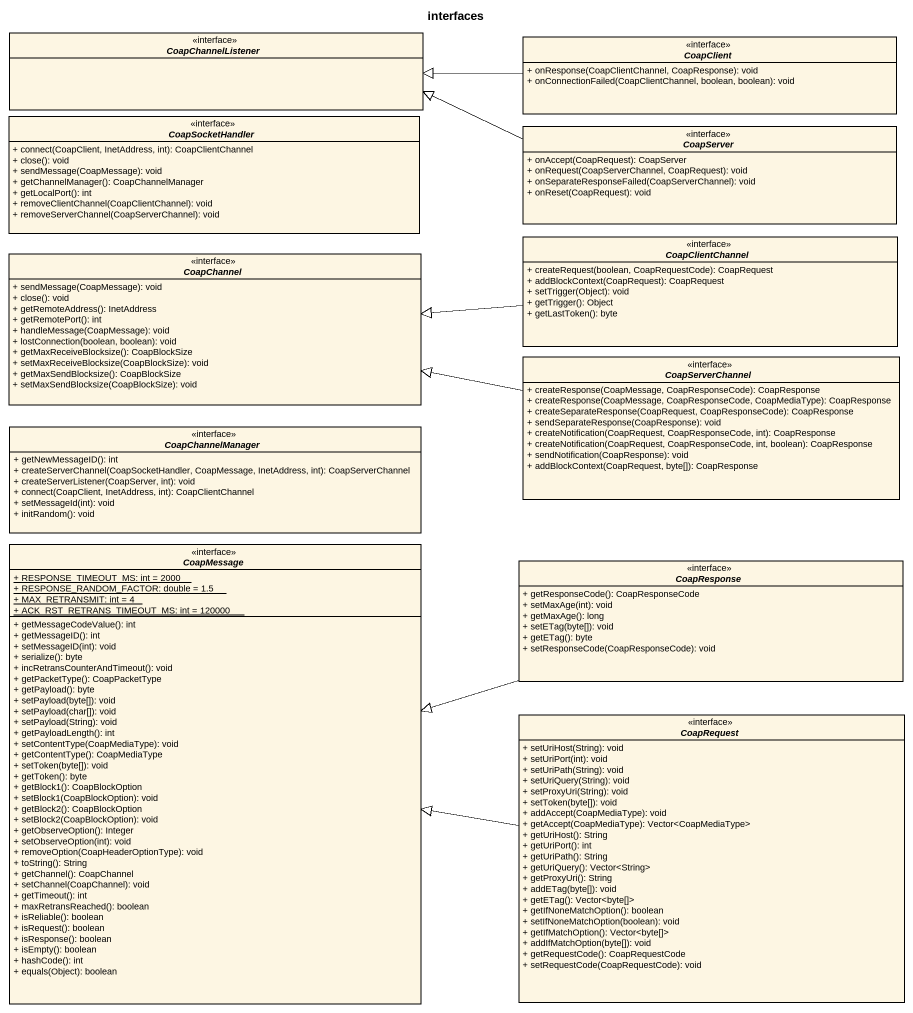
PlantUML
@startuml
title interfaces
hide circle
hide empty members
skinparam classAttributeIconSize 0
interface CoapChannelListener
interface CoapClient {
  + onResponse(CoapClientChannel, CoapResponse): void
  + onConnectionFailed(CoapClientChannel, boolean, boolean): void
}
interface CoapSocketHandler {
  + connect(CoapClient, InetAddress, int): CoapClientChannel
  + close(): void
  + sendMessage(CoapMessage): void
  + getChannelManager(): CoapChannelManager
  + getLocalPort(): int
  + removeClientChannel(CoapClientChannel): void
  + removeServerChannel(CoapServerChannel): void
}
interface CoapServer {
  + onAccept(CoapRequest): CoapServer
  + onRequest(CoapServerChannel, CoapRequest): void
  + onSeparateResponseFailed(CoapServerChannel): void
  + onReset(CoapRequest): void
}
interface CoapChannel {
  + sendMessage(CoapMessage): void
  + close(): void
  + getRemoteAddress(): InetAddress
  + getRemotePort(): int
  + handleMessage(CoapMessage): void
  + lostConnection(boolean, boolean): void
  + getMaxReceiveBlocksize(): CoapBlockSize
  + setMaxReceiveBlocksize(CoapBlockSize): void
  + getMaxSendBlocksize(): CoapBlockSize
  + setMaxSendBlocksize(CoapBlockSize): void
}
interface CoapClientChannel {
  + createRequest(boolean, CoapRequestCode): CoapRequest
  + addBlockContext(CoapRequest): CoapRequest
  + setTrigger(Object): void
  + getTrigger(): Object
  + getLastToken(): byte
}
interface CoapServerChannel {
  + createResponse(CoapMessage, CoapResponseCode): CoapResponse
  + createResponse(CoapMessage, CoapResponseCode, CoapMediaType): CoapResponse
  + createSeparateResponse(CoapRequest, CoapResponseCode): CoapResponse
  + sendSeparateResponse(CoapResponse): void
  + createNotification(CoapRequest, CoapResponseCode, int): CoapResponse
  + createNotification(CoapRequest, CoapResponseCode, int, boolean): CoapResponse
  + sendNotification(CoapResponse): void
  + addBlockContext(CoapRequest, byte[]): CoapResponse
}
interface CoapChannelManager {
  + getNewMessageID(): int
  + createServerChannel(CoapSocketHandler, CoapMessage, InetAddress, int): CoapServerChannel
  + createServerListener(CoapServer, int): void
  + connect(CoapClient, InetAddress, int): CoapClientChannel
  + setMessageId(int): void
  + initRandom(): void
}
interface CoapMessage {
  {static} + RESPONSE_TIMEOUT_MS: int = 2000
  {static} + RESPONSE_RANDOM_FACTOR: double = 1.5
  {static} + MAX_RETRANSMIT: int = 4
  {static} + ACK_RST_RETRANS_TIMEOUT_MS: int = 120000
  + getMessageCodeValue(): int
  + getMessageID(): int
  + setMessageID(int): void
  + serialize(): byte
  + incRetransCounterAndTimeout(): void
  + getPacketType(): CoapPacketType
  + getPayload(): byte
  + setPayload(byte[]): void
  + setPayload(char[]): void
  + setPayload(String): void
  + getPayloadLength(): int
  + setContentType(CoapMediaType): void
  + getContentType(): CoapMediaType
  + setToken(byte[]): void
  + getToken(): byte
  + getBlock1(): CoapBlockOption
  + setBlock1(CoapBlockOption): void
  + getBlock2(): CoapBlockOption
  + setBlock2(CoapBlockOption): void
  + getObserveOption(): Integer
  + setObserveOption(int): void
  + removeOption(CoapHeaderOptionType): void
  + toString(): String
  + getChannel(): CoapChannel
  + setChannel(CoapChannel): void
  + getTimeout(): int
  + maxRetransReached(): boolean
  + isReliable(): boolean
  + isRequest(): boolean
  + isResponse(): boolean
  + isEmpty(): boolean
  + hashCode(): int
  + equals(Object): boolean
}
interface CoapResponse {
  + getResponseCode(): CoapResponseCode
  + setMaxAge(int): void
  + getMaxAge(): long
  + setETag(byte[]): void
  + getETag(): byte
  + setResponseCode(CoapResponseCode): void
}
interface CoapRequest {
  + setUriHost(String): void
  + setUriPort(int): void
  + setUriPath(String): void
  + setUriQuery(String): void
  + setProxyUri(String): void
  + setToken(byte[]): void
  + addAccept(CoapMediaType): void
  + getAccept(CoapMediaType): Vector<CoapMediaType>
  + getUriHost(): String
  + getUriPort(): int
  + getUriPath(): String
  + getUriQuery(): Vector<String>
  + getProxyUri(): String
  + addETag(byte[]): void
  + getETag(): Vector<byte[]>
  + getIfNoneMatchOption(): boolean
  + setIfNoneMatchOption(boolean): void
  + getIfMatchOption(): Vector<byte[]>
  + addIfMatchOption(byte[]): void
  + getRequestCode(): CoapRequestCode
  + setRequestCode(CoapRequestCode): void
}
CoapClient -left-|> CoapChannelListener
CoapServer -left-|> CoapChannelListener
CoapClientChannel -left-|> CoapChannel
CoapServerChannel -left-|> CoapChannel
CoapResponse -left-|> CoapMessage
CoapRequest -left-|> CoapMessage
@enduml
